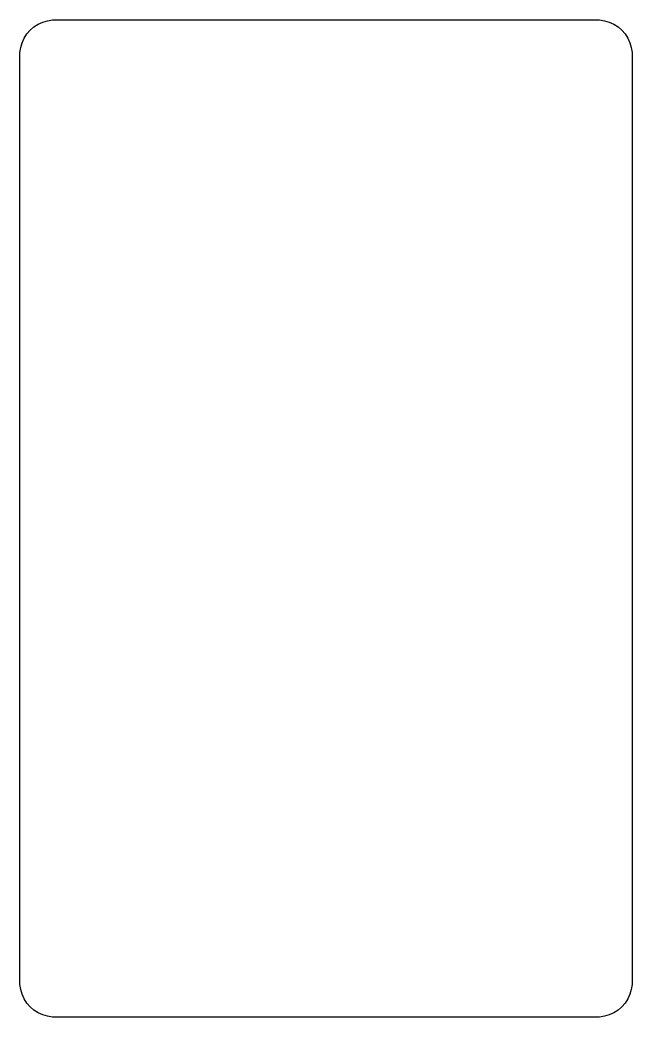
# Model space of a CAD drawing. Header units: metres. Extents: x 0 to 35, y -57 to 0.
import ezdxf

# ---------------------------------------------------------------- set-up
doc = ezdxf.new("R2010")
doc.units = ezdxf.units.M

msp = doc.modelspace()

# ---------------------------------------------------------------- linework, layer by layer
at = {"layer": 'EdgeCuts'}
msp.add_lwpolyline([(33.1429, -0.0025), (33.4257, -0.0432), (33.6998, -0.1237), (33.9597, -0.2424), (34.2001, -0.3969), (34.416, -0.584), (34.6031, -0.7999), (34.7576, -1.0403), (34.8763, -1.3002), (34.9568, -1.5743), (34.9975, -1.8571), (35, -2), (35, -55), (34.9975, -55.1429), (34.9568, -55.4257), (34.8763, -55.6998), (34.7576, -55.9597), (34.6031, -56.2001), (34.416, -56.416), (34.2001, -56.6031), (33.9597, -56.7576), (33.6998, -56.8763), (33.4257, -56.9568), (33.1429, -56.9975), (33, -57), (2, -57), (1.8571, -56.9975), (1.5743, -56.9568), (1.3002, -56.8763), (1.0403, -56.7576), (0.7999, -56.6031), (0.584, -56.416), (0.3969, -56.2001), (0.2424, -55.9597), (0.1237, -55.6998), (0.0432, -55.4257), (0.0025, -55.1429), (0, -55), (0, -2), (0.0025, -1.8571), (0.0432, -1.5743), (0.1237, -1.3002), (0.2424, -1.0403), (0.3969, -0.7999), (0.584, -0.584), (0.7999, -0.3969), (1.0403, -0.2424), (1.3002, -0.1237), (1.5743, -0.0432), (1.8571, -0.0025), (2, 0), (33, 0)], close=True, dxfattribs=at)

doc.saveas('drawing.dxf')
